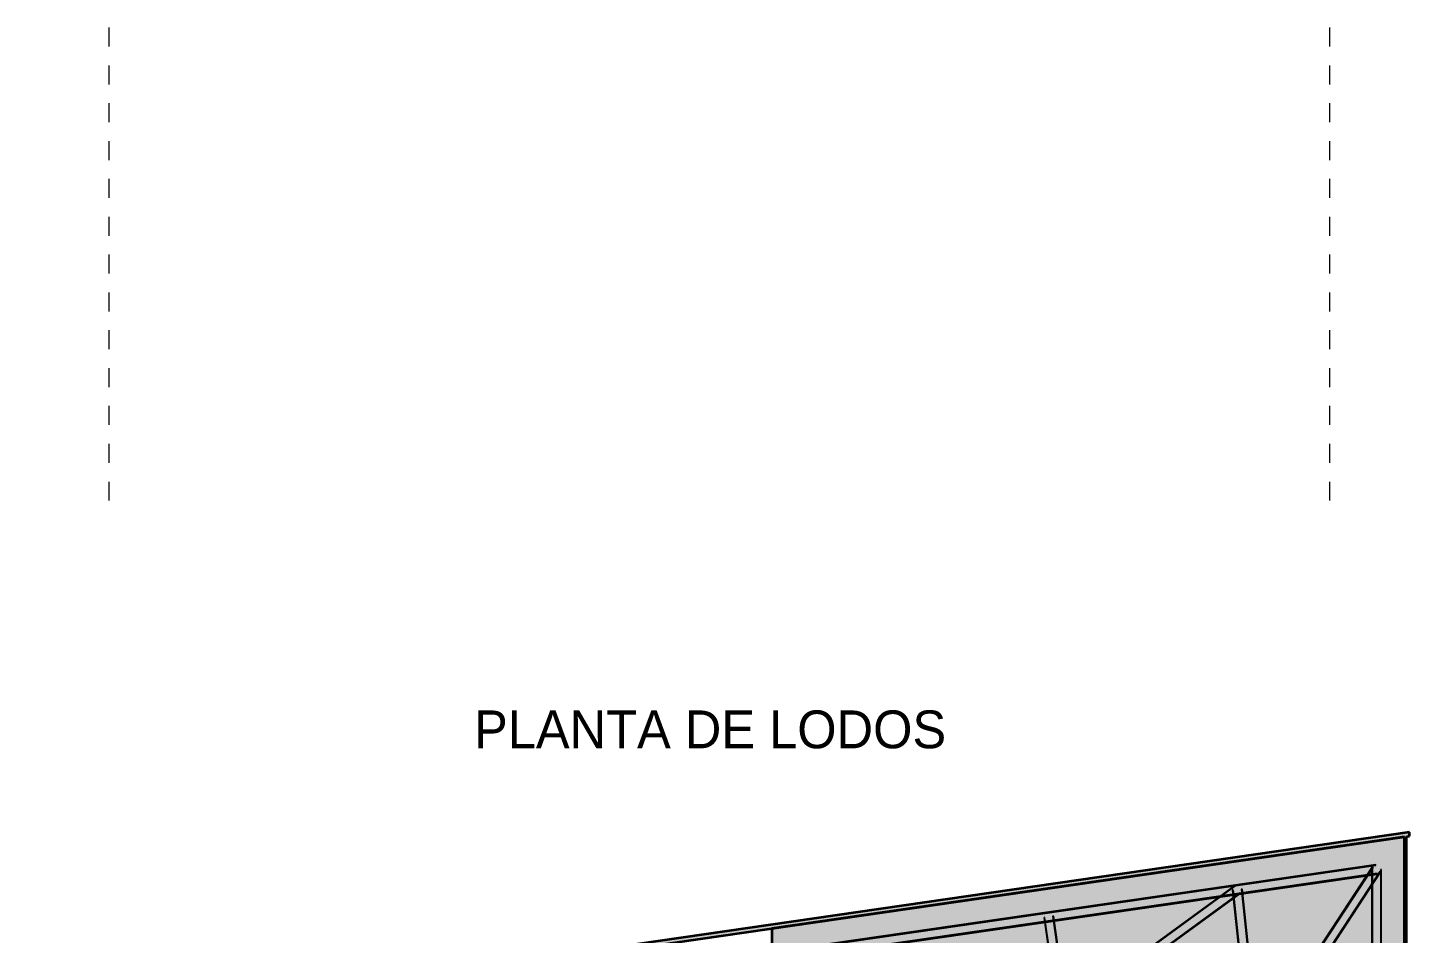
# Model space of a CAD drawing. Header units: metres. Extents: x 3 to 183, y -124 to 10.
# Drawn here: x 169.45 to 176.76, y 5.11 to 9.9 of the extents above; entities that cross this region are included whole.
import ezdxf

# ---------------------------------------------------------------- set-up
doc = ezdxf.new("R2010")
doc.units = ezdxf.units.M
doc.linetypes.add('Grid Line', pattern=[0.022225, 0.0127, -0.003175, 0.003175, -0.003175])
for name, color, linetype, lineweight in [('A-GENM', 7, 'Continuous', 9), ('A-ROOF', 7, 'Continuous', 9), ('G-ANNO-TEXT', 7, 'Continuous', 9), ('I-WALL', 7, 'Continuous', 9), ('S-GRID', 7, 'Continuous', 9)]:
    doc.layers.add(name, color=color, linetype=linetype, lineweight=lineweight)
doc.styles.add('Century Gothic_2', font='GOTHIC.TTF', dxfattribs={"height": 0.2})

# ---------------------------------------------------------------- blocks, each defined once
blk = doc.blocks.new('M_Cercha-Bodega - M_Cercha-Bodega-V565-Elevación 03')
at = {"layer": 'A-GENM', "lineweight": 25}
for p, q in [((99.0484, 5.4769), (92.0918, 4.4705)), ((92.0922, 4.4673), (99.0488, 5.4737)), ((99.0551, 5.4306), (92.0985, 4.4242)), ((92.0989, 4.421), (99.0555, 5.4274)), ((99.031, 5.4659), (98.3736, 4.4646)), ((98.3774, 4.4645), (99.0337, 5.4641)), ((99.0702, 5.4402), (98.4295, 4.4644)), ((98.4333, 4.4644), (99.0728, 5.4384)), ((99.0301, 5.4522), (99.0269, 5.4522)), ((99.0269, 5.4522), (99.0269, -0.565)), ((99.0301, -0.565), (99.0301, 5.4522)), ((99.0337, 5.4641), (99.031, 5.4659)), ((99.0488, 5.4737), (99.0484, 5.4769)), ((99.0555, 5.4274), (99.0551, 5.4306)), ((99.0728, 5.4384), (99.0702, 5.4402)), ((99.0769, 5.4522), (99.0738, 5.4522)), ((99.0738, 5.4522), (99.0738, -0.565)), ((99.0769, -0.565), (99.0769, 5.4522)), ((98.3009, 5.3658), (97.3905, 4.7028)), ((97.391, 4.6992), (98.3028, 5.3633)), ((98.2939, 5.3433), (98.2908, 5.343)), ((98.2908, 5.343), (98.912, -0.5676)), ((98.9151, -0.5673), (98.2939, 5.3433)), ((98.3028, 5.3633), (98.3009, 5.3658)), ((98.3405, 5.3482), (98.3373, 5.3479)), ((98.3373, 5.3479), (98.9585, -0.5627)), ((98.9617, -0.5624), (98.3405, 5.3482)), ((98.3285, 5.328), (97.3978, 4.6502)), ((97.3983, 4.6466), (98.3303, 5.3254)), ((98.3303, 5.3254), (98.3285, 5.328)), ((97.2966, 5.1982), (97.2935, 5.1978)), ((97.2935, 5.1978), (97.3695, 4.6724)), ((97.3726, 4.6729), (97.2966, 5.1982)), ((97.343, 5.2049), (97.3398, 5.2045)), ((97.3398, 5.2045), (97.4158, 4.6791)), ((97.4189, 4.6796), (97.343, 5.2049))]:
    blk.add_line(p, q, dxfattribs=at)
blk = doc.blocks.new('YADRAN_LASQUEMAS_ARQ_MO_006_E02_rvt-4-Elevación 03')
at = {"layer": 'A-ROOF', "true_color": 0x9a9a9a}
blk.add_hatch(color=253, dxfattribs=at).paths.add_polyline_path([(91.9239, 4.1451), (91.9387, 4.1451), (91.9449, 4.2233), (91.9652, 4.3038), (91.9937, 4.3719), (92.035, 4.4385), (92.0919, 4.5025), (92.1464, 4.5483), (92.2195, 4.591), (92.2883, 4.6182), (92.363, 4.6352), (99.2254, 5.6279), (99.2254, 5.6482), (92.3601, 4.655), (92.2883, 4.6393), (92.2137, 4.6104), (92.1551, 4.5783), (92.0963, 4.5343), (92.0434, 4.4809), (92.0004, 4.4235), (91.9634, 4.3541), (91.9395, 4.2901), (91.9239, 4.2183), (91.9187, 4.1451)])
at = {"layer": 'I-WALL', "true_color": 0x9a9a9a}
for points in [[(99.0152, 1.2738), (99.2005, 1.2738), (99.2005, 5.6243), (95.8542, 5.1402), (95.8542, 1.2738), (98.9934, 1.2738)], [(99.2105, -0.565), (99.2105, 5.6258), (99.2005, 5.6243), (99.2005, -0.565)]]:
    blk.add_hatch(color=253, dxfattribs=at).paths.add_polyline_path(points)
at = {"layer": 'A-ROOF', "lineweight": 35}
for p, q in [((99.2254, 5.6482), (92.3601, 4.655)), ((99.2105, 5.6258), (99.2254, 5.6279)), ((99.2254, 5.6279), (99.2254, 5.6482)), ((92.363, 4.6352), (99.2005, 5.6243))]:
    blk.add_line(p, q, dxfattribs=at)
at = {"layer": 'I-WALL', "lineweight": 35}
for p, q in [((99.2005, 5.6243), (95.8542, 5.1402)), ((99.2005, 5.6243), (99.2005, 1.2738)), ((99.2005, 1.2738), (99.2005, 5.6243)), ((99.2105, -0.565), (99.2105, 5.6258)), ((95.8542, 5.1402), (95.8542, 1.2738))]:
    blk.add_line(p, q, dxfattribs=at)
at = {"layer": 'A-GENM', "color": 8, "lineweight": 9, "true_color": 0x808080}
blk.add_blockref('M_Cercha-Bodega - M_Cercha-Bodega-V565-Elevación 03', (0, 0), dxfattribs=at)

msp = doc.modelspace()

# ---------------------------------------------------------------- linework, layer by layer
at = {"layer": 'S-GRID', "color": 254, "linetype": 'Grid Line', "true_color": 0xd4d4d4}
for p, q in [((169.885, 7.4015), (169.885, 9.9015)), ((176.3399, 7.4015), (176.3399, 9.9015))]:
    msp.add_line(p, q, dxfattribs=at)

# ---------------------------------------------------------------- block references
at = {"lineweight": 5}
msp.add_blockref('YADRAN_LASQUEMAS_ARQ_MO_006_E02_rvt-4-Elevación 03', (77.5357, 0), dxfattribs=at)

# ---------------------------------------------------------------- texts
at = {"layer": 'G-ANNO-TEXT', "insert": (171.8149, 6.2922), "char_height": 0.2, "width": 3.038396, "attachment_point": 1, "style": 'Century Gothic_2'}
msp.add_mtext('PLANTA DE LODOS', dxfattribs=at)

doc.saveas('drawing.dxf')
